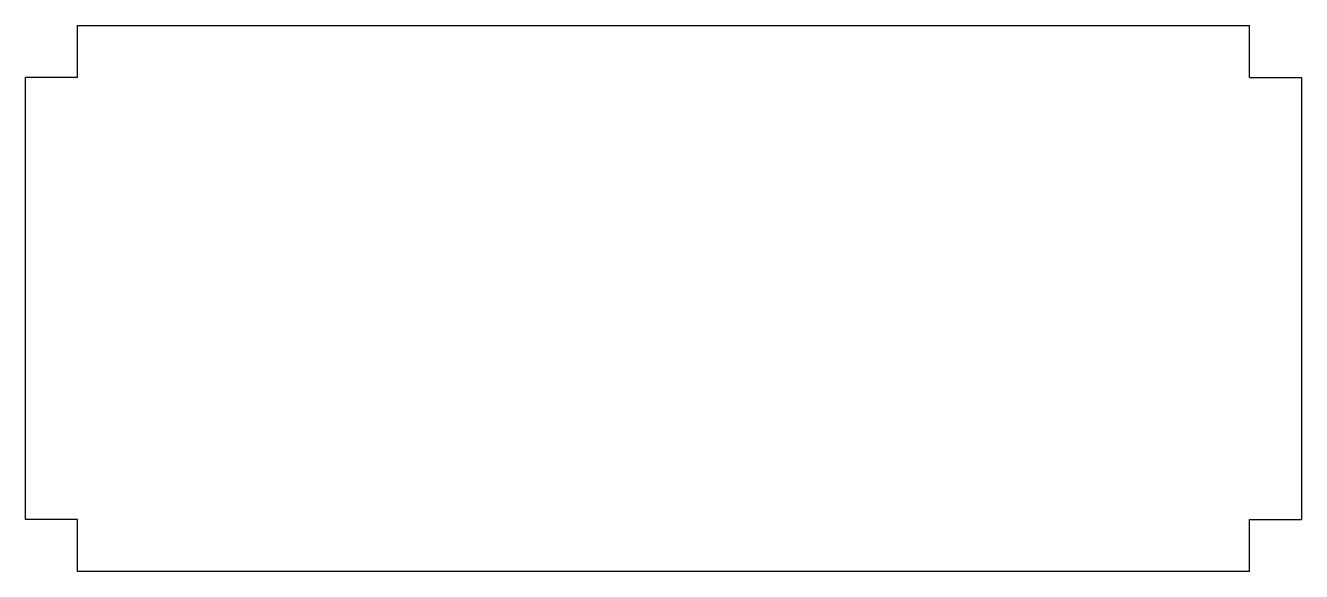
# Model space of a CAD drawing. Header units: inches. Extents: x -2.6 to 63.3, y -2.6 to 25.6.
import ezdxf

# ---------------------------------------------------------------- set-up
doc = ezdxf.new("R2010")
doc.units = ezdxf.units.IN
doc.header["$MEASUREMENT"] = 0

msp = doc.modelspace()

# ---------------------------------------------------------------- linework, layer by layer
at = {"color": 7, "linetype": 'Continuous', "lineweight": 25}
for p, q in [((0.105, 22.895), (0.105, 25.575)), ((0.105, 25.575), (60.62, 25.575)), ((60.62, 22.895), (60.62, 25.575)), ((-2.575, 0.105), (-2.575, 22.895)), ((0.105, 22.895), (-2.575, 22.895)), ((60.62, 22.895), (63.3, 22.895)), ((63.3, 22.895), (63.3, 0.105)), ((0.105, 0.105), (-2.575, 0.105)), ((0.105, -2.575), (0.105, 0.105)), ((60.62, 0.105), (63.3, 0.105)), ((60.62, -2.575), (60.62, 0.105)), ((60.62, -2.575), (0.105, -2.575))]:
    msp.add_line(p, q, dxfattribs=at)

doc.saveas('drawing.dxf')
